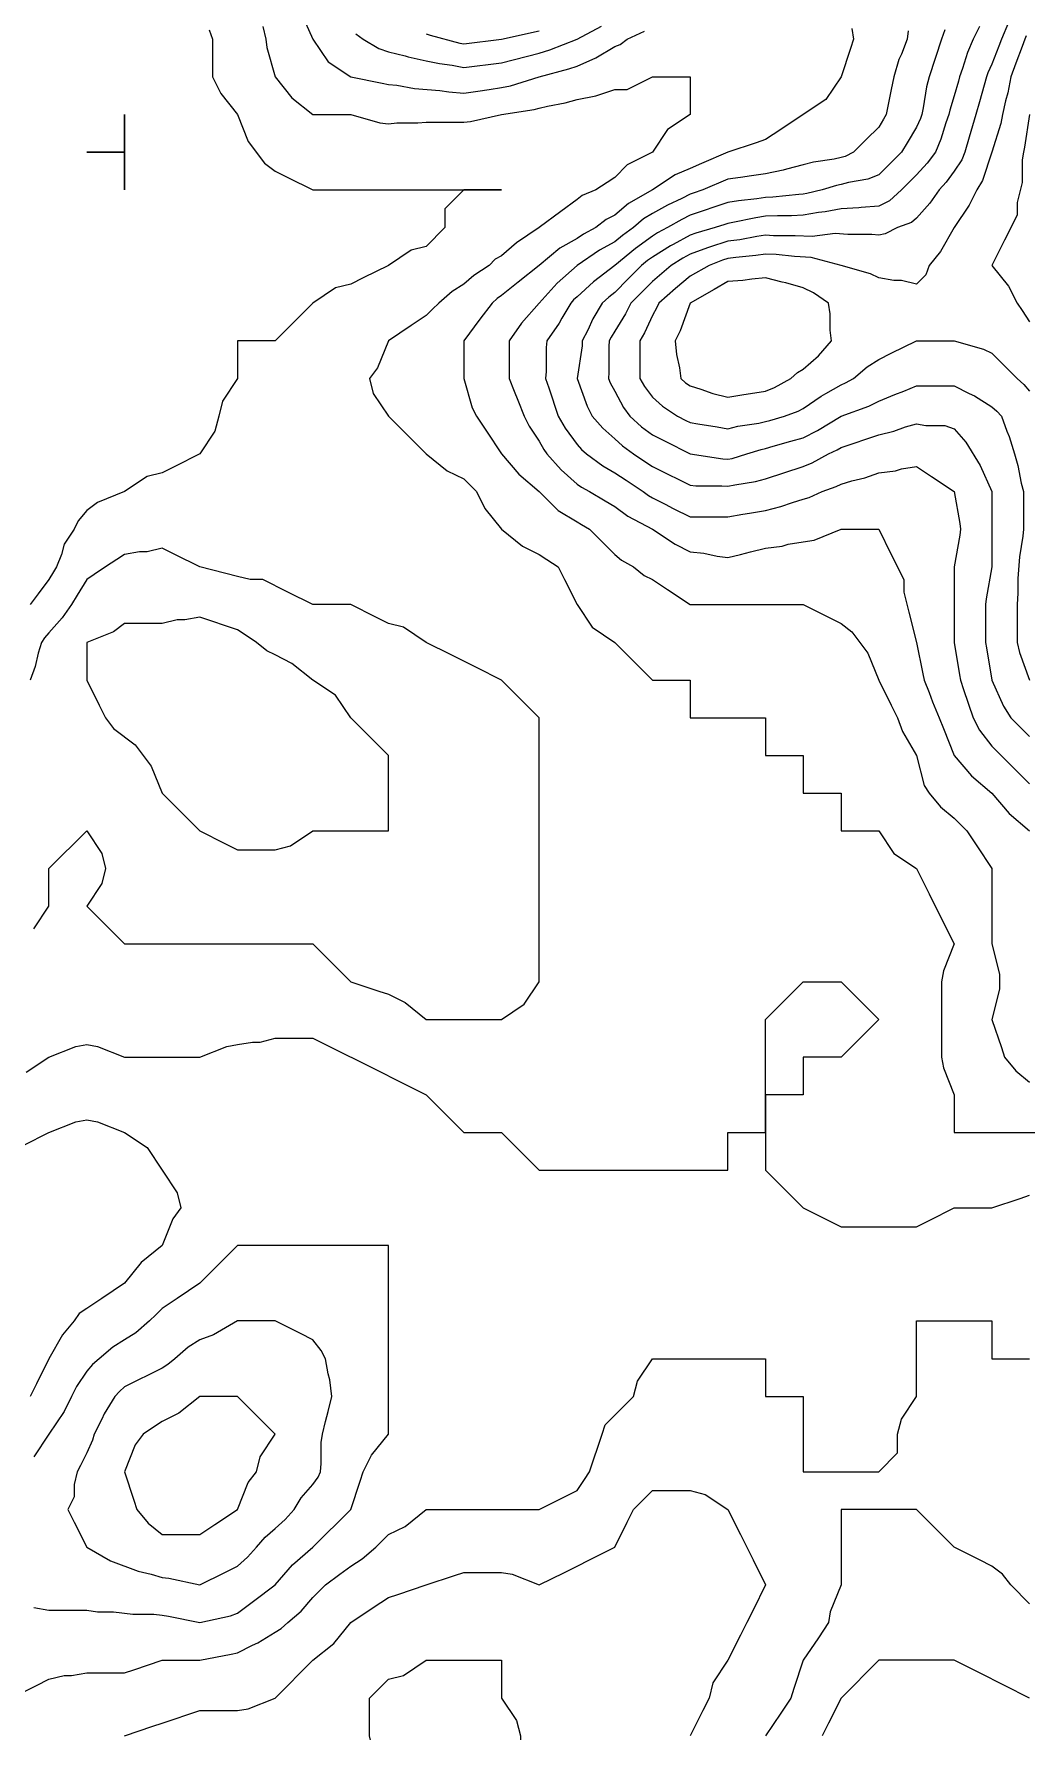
# Model space of a CAD drawing. Header units: inches. Extents: x 794995 to 811195, y 2485918 to 2508058.
# Drawn here: x 804703 to 805492, y 2504762 to 2506113 of the extents above; entities that cross this region are included whole.
import ezdxf

# ---------------------------------------------------------------- set-up
doc = ezdxf.new("R2010")
doc.units = ezdxf.units.IN
doc.header["$MEASUREMENT"] = 0
doc.layers.add('contour', color=7, linetype='Continuous')

msp = doc.modelspace()

# ---------------------------------------------------------------- linework, layer by layer
at = {"layer": 'contour'}
for points in [[(804915.9, 2506129.1), (804925.2, 2506108.4), (804937.2, 2506090.4), (804955.2, 2506078.4), (804980.2, 2506073.4), (804985.2, 2506072.4), (804991.8, 2506071.7), (805005.9, 2506069.1), (805026.1, 2506067.5), (805033.2, 2506066.4), (805045.2, 2506065.5), (805056.4, 2506067.1), (805065.2, 2506068.4), (805075.2, 2506069.8), (805082.2, 2506071.3), (805105.2, 2506078.4), (805128.8, 2506084.7), (805135.2, 2506086.9), (805150.2, 2506093.4), (805165.2, 2506102.4), (805169.4, 2506104.1), (805175.2, 2506108.4), (805188.8, 2506114.7)], [(805478.5, 2506121.7), (805472.7, 2506108.4), (805470.6, 2506102.9), (805465.2, 2506088.4), (805462, 2506081.5), (805460.9, 2506078.4), (805455.2, 2506058.4), (805452.3, 2506048.4), (805447.2, 2506030.4), (805443.7, 2506018.4), (805441.2, 2506012.4), (805435.2, 2506003.4), (805428.8, 2505994.7), (805423.2, 2505988.4), (805415.7, 2505977.8), (805405.2, 2505965.9), (805401.2, 2505962.4), (805390.2, 2505958.4), (805380.2, 2505953.4), (805375.2, 2505952.4), (805369.7, 2505952.9), (805350.6, 2505952.9), (805340.5, 2505953.7), (805322.2, 2505951.3), (805308.8, 2505952), (805291.5, 2505952), (805285.2, 2505952.4), (805278.1, 2505951.3), (805264.8, 2505948.8), (805255.2, 2505947.5), (805240.7, 2505942.8), (805239, 2505942.2), (805225.2, 2505937.4), (805219.4, 2505934.2), (805210.2, 2505928.4), (805195.2, 2505915.5), (805178, 2505898.4), (805173.7, 2505889.8), (805165.2, 2505875.9), (805162.3, 2505871.2), (805160.9, 2505868.4), (805160.5, 2505863.7), (805160.5, 2505843), (805160.2, 2505838.4), (805161.6, 2505834.8), (805165.2, 2505828.4), (805172.2, 2505815.4), (805177.2, 2505808.4), (805186.6, 2505799.8), (805195.2, 2505793.4), (805205.2, 2505788.4), (805225.2, 2505778.4), (805251.2, 2505774.4), (805255.2, 2505774.1), (805258.7, 2505774.8), (805270.2, 2505778.4), (805281.6, 2505781.9), (805285.2, 2505782.6), (805291.2, 2505784.4), (805305.2, 2505788.4), (805315.2, 2505791.2), (805326.6, 2505796.9), (805345.2, 2505808.4), (805367.2, 2505816.4), (805375.2, 2505820.4), (805388, 2505825.5), (805395.2, 2505828.4), (805405.2, 2505832.4), (805435.2, 2505832.4), (805447.2, 2505826.4), (805451.3, 2505824.5), (805465.2, 2505815.9), (805469.2, 2505812.4), (805472.7, 2505808.4), (805477.2, 2505796.4), (805479, 2505792.2), (805483.2, 2505778.4), (805485.9, 2505769.1), (805488.5, 2505755), (805490.2, 2505748.4), (805490.2, 2505718.4), (805489.7, 2505712.9), (805487.2, 2505696.4), (805485.9, 2505679.1), (805485.9, 2505667.6), (805485.2, 2505658.4), (805485.2, 2505628.4), (805487.2, 2505620.4), (805495.2, 2505598.4)], [(804842.7, 2506115.9), (804845.2, 2506108.4), (804845.2, 2506078.4), (804851.8, 2506065), (804865.2, 2506048.4), (804873.7, 2506026.9), (804886.6, 2506009.8), (804895.2, 2506003.4), (804905.2, 2505998.4), (804925.2, 2505988.4), (805075.2, 2505988.4), (805045.2, 2505988.4), (805030.2, 2505973.4), (805030.2, 2505958.4), (805015.2, 2505943.4), (805003.2, 2505940.4), (804985.2, 2505928.4), (804965.2, 2505918.4), (804955.2, 2505913.4), (804943.2, 2505910.4), (804925.2, 2505898.4), (804895.2, 2505868.4), (804865.2, 2505868.4), (804865.2, 2505838.4), (804853.2, 2505820.4), (804850.2, 2505808.4), (804847.2, 2505796.4), (804835.2, 2505778.4), (804815.2, 2505768.4), (804805.2, 2505763.4), (804793.2, 2505760.4), (804775.2, 2505748.4), (804753.7, 2505739.8), (804745.2, 2505733.4), (804738.5, 2505725), (804735.2, 2505718.4), (804727.2, 2505706.4), (804725.2, 2505698.4), (804721.2, 2505688.4), (804718.9, 2505684.6), (804715.2, 2505678.4), (804706.6, 2505666.9), (804700.2, 2505658.4)], [(804885.2, 2506118.4), (804887.7, 2506108.4), (804888.5, 2506101.7), (804895.2, 2506078.4), (804908.5, 2506061.7), (804925.2, 2506048.4), (804955.2, 2506048.4), (804978.5, 2506041.7), (804985.2, 2506040.9), (804991.8, 2506041.7), (805008.5, 2506041.7), (805015.2, 2506042.4), (805045.2, 2506042.4), (805050.6, 2506042.9), (805075.2, 2506048.4), (805101.2, 2506052.4), (805105.2, 2506053.4), (805111.8, 2506055), (805125.9, 2506057.6), (805135.2, 2506060.4), (805150.2, 2506063.4), (805165.2, 2506068.4), (805175.2, 2506068.4), (805195.2, 2506078.4), (805225.2, 2506078.4), (805225.2, 2506048.4), (805207.2, 2506036.4), (805195.2, 2506018.4), (805175.2, 2506008.4), (805165.2, 2505998.4), (805159.2, 2505994.4), (805150.2, 2505988.4), (805139.4, 2505984.1), (805135.2, 2505980.9), (805122.3, 2505971.2), (805105.2, 2505958.4), (805087.2, 2505946.4), (805075.2, 2505935.9), (805070.2, 2505933.4), (805065.2, 2505928.4), (805053.2, 2505920.4), (805045.2, 2505913.4), (805035.9, 2505907.6), (805025.2, 2505898.4), (805020.2, 2505893.4), (805015.2, 2505888.4), (805003.2, 2505880.4), (804985.2, 2505868.4), (804976.6, 2505846.9), (804970.2, 2505838.4), (804973.2, 2505826.4), (804985.2, 2505808.4), (805015.2, 2505778.4), (805031.8, 2505765), (805045.2, 2505758.4), (805050.2, 2505753.4), (805055.2, 2505748.4), (805061.8, 2505735), (805075.2, 2505718.4), (805091.8, 2505705), (805105.2, 2505698.4), (805111.2, 2505694.4), (805120.2, 2505688.4), (805125.2, 2505678.4), (805135.2, 2505658.4), (805147.2, 2505640.4), (805165.2, 2505628.4), (805195.2, 2505598.4), (805225.2, 2505598.4), (805225.2, 2505568.4), (805285.2, 2505568.4), (805285.2, 2505538.4), (805315.2, 2505538.4), (805315.2, 2505508.4), (805345.2, 2505508.4), (805345.2, 2505478.4), (805375.2, 2505478.4), (805387.2, 2505460.4), (805405.2, 2505448.4), (805415.2, 2505428.4), (805425.2, 2505408.4), (805435.2, 2505388.4), (805426.6, 2505366.9), (805425.2, 2505358.4), (805425.2, 2505298.4), (805426.6, 2505289.8), (805435.2, 2505268.4), (805435.2, 2505238.4), (805795.2, 2505238.4)], [(804959.4, 2506112.6), (804965.2, 2506108.4), (804977.7, 2506100.9), (804985.2, 2506098.4), (804998.5, 2506095), (805001, 2506094.2), (805015.2, 2506091.2), (805025.7, 2506088.9), (805035.9, 2506087.6), (805045.2, 2506085.9), (805075.2, 2506089.6), (805105.2, 2506097.1), (805113.7, 2506099.8), (805135.2, 2506108.4), (805154.7, 2506118.8)], [(805015.2, 2506112.6), (805018.3, 2506111.5), (805042, 2506105.2), (805045.2, 2506104.6), (805075.2, 2506108.4), (805105.2, 2506115)], [(805353.7, 2506116.9), (805355.2, 2506108.4), (805352.7, 2506100.9), (805345.2, 2506078.4), (805333.2, 2506060.4), (805315.2, 2506048.4), (805297.2, 2506036.4), (805285.2, 2506028.4), (805277.7, 2506025.9), (805255.2, 2506018.4), (805234.2, 2506009.4), (805225.2, 2506005.5), (805213.2, 2506000.4), (805195.2, 2505988.4), (805176.1, 2505977.5), (805165.2, 2505968.4), (805158.5, 2505965), (805150.2, 2505958.4), (805140.4, 2505953.1), (805135.2, 2505949.8), (805121.5, 2505942), (805105.2, 2505928.4), (805088.5, 2505915), (805075.2, 2505904.4), (805071.6, 2505901.9), (805067.7, 2505898.4), (805058, 2505885.5), (805045.2, 2505868.4), (805045.2, 2505838.4), (805051.8, 2505815), (805055.2, 2505808.4), (805063.2, 2505796.4), (805075.2, 2505778.4), (805089, 2505762.2), (805105.2, 2505748.4), (805120.2, 2505733.4), (805135.2, 2505724.4), (805138.9, 2505722.1), (805145.2, 2505718.4), (805155.2, 2505708.4), (805165.2, 2505698.4), (805170.6, 2505693.8), (805180.2, 2505688.4), (805188.5, 2505681.7), (805195.2, 2505678.4), (805207.2, 2505670.4), (805225.2, 2505658.4), (805315.2, 2505658.4), (805335.2, 2505648.4), (805345.2, 2505643.4), (805353.7, 2505636.9), (805366.6, 2505619.8), (805375.2, 2505598.4), (805385.2, 2505578.4), (805390.2, 2505568.4), (805394.2, 2505557.5), (805405.2, 2505538.4), (805411.2, 2505514.4), (805415.2, 2505508.4), (805424.2, 2505497.5), (805435.2, 2505488.4), (805440.2, 2505483.4), (805445.2, 2505478.4), (805453.2, 2505466.4), (805465.2, 2505448.4), (805465.2, 2505388.4), (805471.2, 2505364.4), (805471.2, 2505352.4), (805465.2, 2505328.4), (805472.7, 2505305.9), (805475.2, 2505298.4), (805484.2, 2505287.5), (805495.2, 2505278.4)], [(805398.5, 2506115), (805397.7, 2506108.4), (805393.2, 2506096.4), (805391.3, 2506092.2), (805387.2, 2506078.4), (805385.2, 2506068.4), (805381.2, 2506048.4), (805378.9, 2506044.6), (805375.2, 2506038.4), (805365.2, 2506028.4), (805355.2, 2506018.4), (805348.5, 2506015), (805345.2, 2506014.1), (805339.7, 2506012.9), (805323.2, 2506010.4), (805315.2, 2506008.4), (805301.8, 2506005), (805299.3, 2506004.2), (805285.2, 2506001.2), (805273.9, 2505999.6), (805265.2, 2505998.4), (805255.2, 2505996.9), (805235.2, 2505988.4), (805227.7, 2505985.9), (805225.2, 2505985), (805218.5, 2505981.7), (805207.2, 2505976.4), (805195.2, 2505969.6), (805188.2, 2505965.3), (805180.2, 2505958.4), (805171.4, 2505952.2), (805165.2, 2505947.1), (805153.2, 2505940.4), (805135.2, 2505928.4), (805119.4, 2505914.1), (805105.2, 2505898.4), (805091, 2505882.5), (805081.2, 2505868.4), (805081.2, 2505838.4), (805085.2, 2505828.4), (805088, 2505821.2), (805093.2, 2505808.4), (805097.2, 2505800.4), (805105.2, 2505788.4), (805108.7, 2505781.9), (805111.2, 2505778.4), (805122.5, 2505765.7), (805135.2, 2505754.4), (805138.7, 2505751.9), (805145.2, 2505748.4), (805157.7, 2505740.9), (805165.2, 2505736.4), (805175.7, 2505728.9), (805195.2, 2505718.4), (805213.2, 2505706.4), (805225.2, 2505700.4), (805236.1, 2505699.3), (805246.6, 2505696.9), (805255.2, 2505695.9), (805265.2, 2505698.4), (805273.2, 2505700.4), (805285.2, 2505703.4), (805298.5, 2505705), (805303.2, 2505706.4), (805315.2, 2505708.4), (805323.7, 2505709.8), (805345.2, 2505718.4), (805375.2, 2505718.4), (805385.2, 2505698.4), (805395.2, 2505678.4), (805395.2, 2505668.4), (805399.2, 2505652.4), (805405.2, 2505628.4), (805410.2, 2505603.4), (805411.2, 2505598.4), (805415.2, 2505588.4), (805418, 2505581.2), (805423.2, 2505568.4), (805426.6, 2505559.8), (805435.2, 2505538.4), (805449, 2505522.2), (805465.2, 2505508.4), (805479, 2505492.2), (805495.2, 2505478.4)], [(805427.7, 2506115.9), (805425.2, 2506108.4), (805415.2, 2506078.4), (805413.2, 2506070.4), (805410.6, 2506053.8), (805409.4, 2506048.4), (805408.3, 2506045.2), (805405.2, 2506038.4), (805397.7, 2506025.9), (805393.2, 2506018.4), (805384.2, 2506009.4), (805375.2, 2506000.4), (805366.6, 2505996.9), (805351.2, 2505994.4), (805345.2, 2505992.6), (805341.6, 2505991.9), (805330.2, 2505988.4), (805318, 2505985.5), (805315.2, 2505985), (805311.6, 2505984.8), (805290.9, 2505982.6), (805285.2, 2505982.4), (805278.1, 2505981.3), (805263.7, 2505979.8), (805255.2, 2505978.4), (805225.2, 2505968.4), (805218.5, 2505965), (805207.2, 2505958.4), (805199.3, 2505954.2), (805195.2, 2505951.7), (805181.6, 2505941.9), (805165.2, 2505928.4), (805148.2, 2505915.3), (805135.2, 2505903.4), (805132.5, 2505901), (805130.2, 2505898.4), (805123.2, 2505886.4), (805121, 2505882.5), (805111.2, 2505868.4), (805110.6, 2505862.9), (805110.6, 2505843.8), (805110.2, 2505838.4), (805112.7, 2505830.9), (805120.2, 2505808.4), (805125.7, 2505798.9), (805135.2, 2505785.9), (805138.7, 2505781.9), (805142.7, 2505778.4), (805155.7, 2505768.9), (805165.2, 2505763.4), (805174.2, 2505757.4), (805187.7, 2505748.4), (805192, 2505745.2), (805195.2, 2505743.4), (805205.2, 2505738.4), (805211.8, 2505735), (805225.2, 2505728.4), (805255.2, 2505728.4), (805267.2, 2505730.4), (805272.3, 2505731.2), (805285.2, 2505733.4), (805297.2, 2505736.4), (805306.6, 2505739.8), (805315.2, 2505742.4), (805319.8, 2505743.7), (805330.2, 2505748.4), (805341.2, 2505752.4), (805345.2, 2505754.4), (805353.7, 2505756.9), (805364.2, 2505759.3), (805375.2, 2505763.4), (805388.5, 2505765), (805393.2, 2505766.4), (805405.2, 2505768.4), (805417.2, 2505760.4), (805435.2, 2505748.4), (805439.8, 2505723), (805440.2, 2505718.4), (805439.8, 2505713.7), (805435.2, 2505688.4), (805435.2, 2505628.4), (805439.4, 2505602.6), (805440.2, 2505598.4), (805442.7, 2505590.9), (805450.2, 2505568.4), (805455.2, 2505558.4), (805465.2, 2505545.9), (805495.2, 2505515.9)], [(805455.2, 2506118.4), (805450.2, 2506108.4), (805445.7, 2506097.8), (805441.8, 2506085), (805439.4, 2506078.4), (805438.5, 2506075), (805435.2, 2506063.4), (805431.6, 2506051.9), (805430.9, 2506048.4), (805428.5, 2506041.7), (805424.6, 2506028.9), (805420.2, 2506018.4), (805413.7, 2506009.8), (805405.2, 2506000.4), (805399.2, 2505994.4), (805393.2, 2505988.4), (805383.7, 2505979.8), (805375.2, 2505975.5), (805361.3, 2505974.5), (805359.3, 2505974.2), (805345.2, 2505973.4), (805332.5, 2505971), (805327.2, 2505970.4), (805315.2, 2505968.4), (805305.7, 2505967.8), (805294.6, 2505967.8), (805285.2, 2505967.4), (805277.3, 2505966.2), (805259.2, 2505962.4), (805255.2, 2505961.7), (805252.7, 2505960.9), (805245.2, 2505958.4), (805229.6, 2505953.9), (805225.2, 2505952.4), (805211.8, 2505945), (805209.6, 2505943.9), (805195.2, 2505935), (805191.3, 2505932.2), (805186.6, 2505928.4), (805175.9, 2505917.6), (805165.2, 2505906.9), (805160.4, 2505903.2), (805155.2, 2505898.4), (805147.8, 2505885.7), (805143.7, 2505876.9), (805139.4, 2505868.4), (805139.2, 2505864.4), (805135.2, 2505838.4), (805143.2, 2505816.4), (805147.2, 2505808.4), (805155.7, 2505798.9), (805165.2, 2505790.4), (805171.5, 2505784.7), (805180.2, 2505778.4), (805189.2, 2505772.4), (805195.2, 2505768.4), (805208.5, 2505761.7), (805215.2, 2505758.4), (805225.2, 2505753.4), (805229.8, 2505753), (805250.5, 2505753), (805255.2, 2505752.6), (805260.6, 2505753.8), (805277.2, 2505756.4), (805285.2, 2505758.4), (805315.2, 2505768.4), (805322.2, 2505771.3), (805335.2, 2505778.4), (805342, 2505781.5), (805345.2, 2505783.4), (805375.2, 2505793.4), (805387.2, 2505796.4), (805396.6, 2505799.8), (805405.2, 2505802.4), (805412.7, 2505800.9), (805427.7, 2505800.9), (805435.2, 2505798.4), (805444.4, 2505787.6), (805455.9, 2505769.1), (805465.2, 2505748.4), (805465.2, 2505688.4), (805460.5, 2505663), (805460.2, 2505658.4), (805460.2, 2505628.4), (805460.9, 2505624.1), (805465.2, 2505598.4), (805474.4, 2505577.6), (805480.2, 2505568.4), (805495.2, 2505553.4)], [(805492.5, 2506111), (805491.4, 2506108.4), (805489.2, 2506102.4), (805484.2, 2506089.3), (805480.2, 2506078.4), (805477.8, 2506065.7), (805476.1, 2506059.3), (805473.7, 2506048.4), (805472.2, 2506041.3), (805465.2, 2506018.4), (805457.7, 2505995.9), (805453.2, 2505988.4), (805447.2, 2505976.4), (805435.2, 2505958.4), (805424.2, 2505939.3), (805415.2, 2505928.4), (805412.7, 2505920.9), (805405.2, 2505913.4), (805393.2, 2505916.4), (805387.2, 2505916.4), (805375.2, 2505918.4), (805368.5, 2505921.7), (805345.2, 2505928.4), (805321.5, 2505934.7), (805308.1, 2505935.4), (805293.7, 2505936.9), (805285.2, 2505937.4), (805277.3, 2505936.2), (805261.5, 2505934.7), (805255.2, 2505933.8), (805251, 2505932.5), (805240.2, 2505928.4), (805225.2, 2505919.8), (805213.6, 2505909.9), (805200.2, 2505898.4), (805198.7, 2505894.8), (805195.2, 2505888.4), (805188.8, 2505874.7), (805185.2, 2505868.4), (805185.2, 2505838.4), (805188.8, 2505832), (805195.2, 2505823.4), (805203.2, 2505816.4), (805215.2, 2505808.4), (805221.8, 2505805), (805225.2, 2505803.4), (805231.2, 2505802.4), (805246.6, 2505799.8), (805255.2, 2505798.4), (805263.2, 2505800.4), (805279.7, 2505802.9), (805285.2, 2505804.1), (805288.5, 2505805), (805300.2, 2505808.4), (805311.2, 2505812.4), (805315.2, 2505814.4), (805329.3, 2505824.2), (805333.2, 2505826.4), (805345.2, 2505833.4), (805348.7, 2505834.8), (805355.2, 2505838.4), (805365.9, 2505847.6), (805375.2, 2505853.4), (805385.2, 2505858.4), (805405.2, 2505868.4), (805435.2, 2505868.4), (805458.5, 2505861.7), (805465.2, 2505858.4), (805475.2, 2505848.4), (805485.2, 2505838.4), (805490.5, 2505833.7), (805495.2, 2505828.4)], [(805495.2, 2506048.4), (805491.2, 2506022.4), (805490.2, 2506018.4), (805489.2, 2506012.4), (805489.2, 2505994.4), (805485.2, 2505978.4), (805485.2, 2505968.4), (805475.2, 2505948.4), (805465.2, 2505928.4), (805478.5, 2505911.7), (805485.2, 2505898.4), (805489.2, 2505892.4), (805495.2, 2505883.4)], [(804703.2, 2505400.4), (804715.2, 2505418.4), (804715.2, 2505448.4), (804745.2, 2505478.4), (804757.2, 2505460.4), (804760.2, 2505448.4), (804757.2, 2505436.4), (804745.2, 2505418.4), (804775.2, 2505388.4), (804925.2, 2505388.4), (804955.2, 2505358.4), (804977.7, 2505350.9), (804985.2, 2505348.4), (804998.5, 2505341.7), (805015.2, 2505328.4), (805075.2, 2505328.4), (805093.2, 2505340.4), (805105.2, 2505358.4), (805105.2, 2505568.4), (805075.2, 2505598.4), (805055.2, 2505608.4), (805035.2, 2505618.4), (805015.2, 2505628.4), (804997.2, 2505640.4), (804985.2, 2505643.4), (804975.2, 2505648.4), (804955.2, 2505658.4), (804925.2, 2505658.4), (804905.2, 2505668.4), (804885.2, 2505678.4), (804875.2, 2505678.4), (804865.2, 2505680.9), (804835.2, 2505688.4), (804815.2, 2505698.4), (804805.2, 2505703.4), (804793.2, 2505700.4), (804787.2, 2505700.4), (804775.2, 2505698.4), (804769.2, 2505694.4), (804760.2, 2505688.4), (804751.2, 2505682.4), (804745.2, 2505678.4), (804737.7, 2505665.9), (804733.2, 2505658.4), (804725.7, 2505647.8), (804715.2, 2505635.9), (804711.6, 2505631.9), (804709.2, 2505628.4), (804706.6, 2505619.8), (804704.2, 2505609.3), (804700.2, 2505598.4)], [(804697.2, 2505286.4), (804715.2, 2505298.4), (804736.6, 2505306.9), (804745.2, 2505308.4), (804753.7, 2505306.9), (804775.2, 2505298.4), (804835.2, 2505298.4), (804856.6, 2505306.9), (804865.2, 2505308.4), (804877.2, 2505310.4), (804883.2, 2505310.4), (804895.2, 2505313.4), (804925.2, 2505313.4), (804935.2, 2505308.4), (804975.2, 2505288.4), (804995.2, 2505278.4), (805015.2, 2505268.4), (805045.2, 2505238.4), (805075.2, 2505238.4), (805105.2, 2505208.4), (805225.2, 2505208.4), (805255.2, 2505208.4), (805255.2, 2505238.4), (805285.2, 2505238.4), (805285.2, 2505328.4), (805315.2, 2505358.4), (805345.2, 2505358.4), (805375.2, 2505328.4), (805345.2, 2505298.4), (805315.2, 2505298.4), (805315.2, 2505268.4), (805285.2, 2505268.4), (805285.2, 2505238.4), (805285.2, 2505208.4), (805315.2, 2505178.4), (805335.2, 2505168.4), (805345.2, 2505163.4), (805405.2, 2505163.4), (805415.2, 2505168.4), (805435.2, 2505178.4), (805465.2, 2505178.4), (805487.7, 2505185.9), (805495.2, 2505188.4)], [(804695.2, 2505228.4), (804715.2, 2505238.4), (804736.6, 2505246.9), (804745.2, 2505248.4), (804753.7, 2505246.9), (804775.2, 2505238.4), (804793.2, 2505226.4), (804817.2, 2505190.4), (804820.2, 2505178.4), (804813.7, 2505169.8), (804805.2, 2505148.4), (804788.5, 2505135), (804775.2, 2505118.4), (804757.2, 2505106.4), (804745.2, 2505098.4), (804739.2, 2505094.4), (804735.2, 2505088.4), (804726.1, 2505077.5), (804715.2, 2505058.4), (804705.2, 2505038.4), (804700.2, 2505028.4)], [(804703.2, 2504860.4), (804715.2, 2504858.4), (804745.2, 2504858.4), (804753.7, 2504856.9), (804766.6, 2504856.9), (804781.8, 2504855), (804798.5, 2504855), (804805.2, 2504854.4), (804810.2, 2504853.4), (804835.2, 2504848.4), (804859.7, 2504853.8), (804865.2, 2504855.9), (804878, 2504865.5), (804895.2, 2504878.4), (804909, 2504894.5), (804925.2, 2504908.4), (804955.2, 2504938.4), (804962.7, 2504960.9), (804965.2, 2504968.4), (804971.8, 2504981.7), (804985.2, 2504998.4), (804985.2, 2505148.4), (804865.2, 2505148.4), (804835.2, 2505118.4), (804817.2, 2505106.4), (804805.2, 2505098.4), (804800.2, 2505093.4), (804795.2, 2505088.4), (804784.4, 2505079.1), (804775.2, 2505073.4), (804765.9, 2505067.6), (804755.2, 2505058.4), (804749.8, 2505053.7), (804745.2, 2505048.4), (804737.2, 2505036.4), (804733.2, 2505028.4), (804727.2, 2505016.4), (804715.2, 2504998.4), (804703.2, 2504980.4)], [(804685.2, 2504788.4), (804705.2, 2504798.4), (804715.2, 2504803.4), (804727.2, 2504806.4), (804733.2, 2504806.4), (804745.2, 2504808.4), (804775.2, 2504808.4), (804782.7, 2504810.9), (804805.2, 2504818.4), (804835.2, 2504818.4), (804860.2, 2504823.4), (804865.2, 2504824.4), (804877.2, 2504830.4), (804881.3, 2504832.2), (804895.2, 2504840.9), (804899.8, 2504843.7), (804905.2, 2504848.4), (804915.9, 2504857.6), (804925.2, 2504868.4), (804930.2, 2504873.4), (804935.2, 2504878.4), (804946.6, 2504886.9), (804955.2, 2504893.4), (804964.4, 2504899.1), (804975.2, 2504908.4), (804980.2, 2504913.4), (804985.2, 2504918.4), (804998.5, 2504925), (805015.2, 2504938.4), (805105.2, 2504938.4), (805125.2, 2504948.4), (805135.2, 2504953.4), (805141.2, 2504962.4), (805145.2, 2504968.4), (805155.2, 2504998.4), (805157.7, 2505005.9), (805165.2, 2505013.4), (805180.2, 2505028.4), (805183.2, 2505040.4), (805195.2, 2505058.4), (805285.2, 2505058.4), (805285.2, 2505028.4), (805315.2, 2505028.4), (805315.2, 2504968.4), (805375.2, 2504968.4), (805390.2, 2504983.4), (805390.2, 2504998.4), (805393.2, 2505010.4), (805405.2, 2505028.4), (805405.2, 2505088.4), (805465.2, 2505088.4), (805465.2, 2505058.4), (805495.2, 2505058.4)], [(804775.2, 2504758.4), (804797.7, 2504765.9), (804805.2, 2504768.4), (804835.2, 2504778.4), (804865.2, 2504778.4), (804873.7, 2504779.8), (804895.2, 2504788.4), (804925.2, 2504818.4), (804941.8, 2504831.7), (804955.2, 2504848.4), (804973.2, 2504860.4), (804985.2, 2504868.4), (804992.7, 2504870.9), (805015.2, 2504878.4), (805037.7, 2504885.9), (805045.2, 2504888.4), (805075.2, 2504888.4), (805083.7, 2504886.9), (805105.2, 2504878.4), (805125.2, 2504888.4), (805135.2, 2504893.4), (805145.2, 2504898.4), (805165.2, 2504908.4), (805175.2, 2504928.4), (805180.2, 2504938.4), (805195.2, 2504953.4), (805225.2, 2504953.4), (805237.2, 2504950.4), (805255.2, 2504938.4), (805265.2, 2504918.4), (805275.2, 2504898.4), (805285.2, 2504878.4), (805275.2, 2504858.4), (805270.2, 2504848.4), (805265.2, 2504838.4), (805255.2, 2504818.4), (805243.2, 2504800.4), (805240.2, 2504788.4), (805235.2, 2504778.4), (805225.2, 2504758.4)], [(805495.2, 2504863.4), (805480.2, 2504878.4), (805473.7, 2504886.9), (805465.2, 2504893.4), (805455.2, 2504898.4), (805435.2, 2504908.4), (805405.2, 2504938.4), (805345.2, 2504938.4), (805345.2, 2504908.4), (805345.2, 2504878.4), (805336.6, 2504856.9), (805335.2, 2504848.4), (805327.2, 2504836.4), (805315.2, 2504818.4), (805307.7, 2504795.9), (805305.2, 2504788.4), (805297.2, 2504776.4), (805285.2, 2504758.4)], [(805495.2, 2504788.4), (805475.2, 2504798.4), (805455.2, 2504808.4), (805435.2, 2504818.4), (805375.2, 2504818.4), (805345.2, 2504788.4), (805335.2, 2504768.4), (805330.2, 2504758.4)]]:
    msp.add_lwpolyline(points, dxfattribs=at)
for points in [[(804775.2, 2505988.4), (804775.2, 2506018.4), (804745.2, 2506018.4), (804775.2, 2506018.4), (804775.2, 2506048.4)], [(805285.2, 2505828.4), (805292.2, 2505831.3), (805305.2, 2505838.4), (805310.5, 2505843), (805315.2, 2505845.9), (805327.2, 2505856.4), (805337.7, 2505868.4), (805336.6, 2505876.9), (805336.6, 2505889.8), (805335.2, 2505898.4), (805323.2, 2505906.4), (805315.2, 2505910.4), (805301.3, 2505914.5), (805298.5, 2505915), (805285.2, 2505918.4), (805274.2, 2505917.5), (805267.2, 2505916.4), (805255.2, 2505915.5), (805244.2, 2505909.3), (805225.2, 2505898.4), (805217.2, 2505876.4), (805213.2, 2505868.4), (805214.2, 2505857.5), (805216.6, 2505846.9), (805217.7, 2505838.4), (805221.6, 2505834.8), (805225.2, 2505832.4), (805233.7, 2505829.8), (805243.2, 2505826.4), (805255.2, 2505823.4), (805268, 2505825.5), (805273.2, 2505826.4)], [(804895.2, 2505463.4), (804907.2, 2505466.4), (804925.2, 2505478.4), (804955.2, 2505478.4), (804985.2, 2505478.4), (804985.2, 2505538.4), (804955.2, 2505568.4), (804943.2, 2505586.4), (804925.2, 2505598.4), (804908.5, 2505611.7), (804895.2, 2505618.4), (804888.5, 2505621.7), (804880.2, 2505628.4), (804871.2, 2505634.4), (804865.2, 2505638.4), (804835.2, 2505648.4), (804823.2, 2505646.4), (804817.2, 2505646.4), (804805.2, 2505643.4), (804775.2, 2505643.4), (804766.6, 2505636.9), (804745.2, 2505628.4), (804745.2, 2505598.4), (804755.2, 2505578.4), (804760.2, 2505568.4), (804766.6, 2505559.8), (804783.7, 2505546.9), (804796.6, 2505529.8), (804805.2, 2505508.4), (804835.2, 2505478.4), (804855.2, 2505468.4), (804865.2, 2505463.4)], [(804865.2, 2504893.4), (804873.2, 2504900.4), (804880.2, 2504908.4), (804887.2, 2504916.4), (804895.2, 2504923.4), (804903.2, 2504930.4), (804910.2, 2504938.4), (804915.9, 2504947.6), (804925.2, 2504958.4), (804929.4, 2504964.1), (804931.2, 2504968.4), (804931.8, 2504975), (804931.8, 2504991.7), (804932.7, 2504998.4), (804935.2, 2505008.4), (804937.2, 2505016.4), (804940.2, 2505028.4), (804938.5, 2505041.7), (804937.2, 2505046.4), (804935.2, 2505058.4), (804931.8, 2505065), (804925.2, 2505073.4), (804915.2, 2505078.4), (804895.2, 2505088.4), (804865.2, 2505088.4), (804846.1, 2505077.5), (804835.2, 2505073.4), (804825.9, 2505067.6), (804815.2, 2505058.4), (804809.8, 2505053.7), (804805.2, 2505050.9), (804775.2, 2505035.9), (804771.2, 2505032.4), (804767.7, 2505028.4), (804759, 2505014.5), (804757.2, 2505010.4), (804751.2, 2504998.4), (804749.8, 2504993.7), (804745.2, 2504983.4), (804740.2, 2504973.4), (804737.7, 2504968.4), (804735.2, 2504958.4), (804735.2, 2504948.4), (804730.2, 2504938.4), (804735.2, 2504928.4), (804745.2, 2504908.4), (804764.2, 2504897.5), (804786.1, 2504889.3), (804796.6, 2504886.9), (804805.2, 2504884.4), (804810.6, 2504883.8), (804835.2, 2504878.4), (804855.2, 2504888.4)], [(804835.2, 2504918.4), (804847.2, 2504926.4), (804865.2, 2504938.4), (804873.7, 2504959.8), (804880.2, 2504968.4), (804883.2, 2504980.4), (804895.2, 2504998.4), (804865.2, 2505028.4), (804835.2, 2505028.4), (804818.5, 2505015), (804805.2, 2505008.4), (804799.2, 2505004.4), (804790.2, 2504998.4), (804783.7, 2504989.8), (804775.2, 2504968.4), (804782.7, 2504945.9), (804785.2, 2504938.4), (804794.2, 2504927.5), (804805.2, 2504918.4)], [(805075.2, 2504698.4), (805015.2, 2504698.4), (804997.2, 2504710.4), (804973.2, 2504746.4), (804970.2, 2504758.4), (804970.2, 2504788.4), (804985.2, 2504803.4), (804997.2, 2504806.4), (805015.2, 2504818.4), (805075.2, 2504818.4), (805075.2, 2504788.4), (805087.2, 2504770.4), (805090.2, 2504758.4), (805090.2, 2504728.4), (805085.2, 2504718.4)]]:
    msp.add_lwpolyline(points, close=True, dxfattribs=at)

doc.saveas('drawing.dxf')
